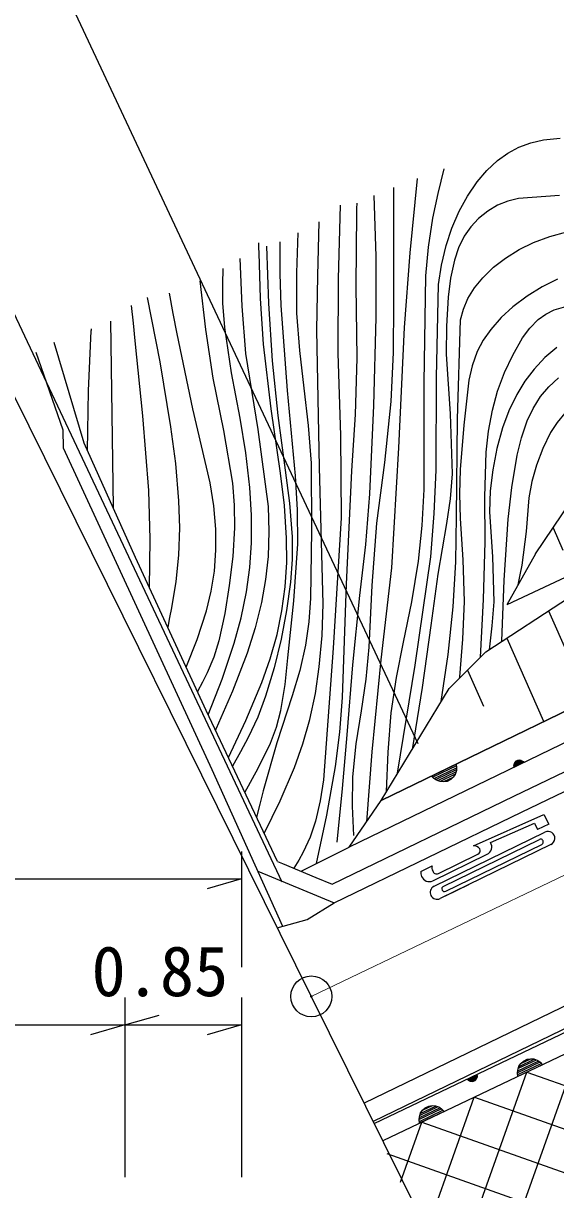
# Model space of a CAD drawing. Units: millimetres, scale not verified. Extents: x 40000 to 680000, y 20000 to 380000.
# Drawn here: x 272854 to 292266, y 250170 to 292698 of the extents above; entities that cross this region are included whole.
import ezdxf
from ezdxf.enums import TextEntityAlignment as Align

# ---------------------------------------------------------------- set-up
doc = ezdxf.new("R2010")
doc.units = ezdxf.units.MM
doc.header["$LTSCALE"] = 1000
doc.linetypes.add('CHAIN', pattern=[18.5, 12, -1.5, 3.5, -1.5])
for name, color, linetype, lineweight in [('M-BGD', 7, 'Continuous', 25), ('M-BMK', 2, 'CHAIN', 13), ('M-STR-STRC', 7, 'Continuous', 25)]:
    doc.layers.add(name, color=color, linetype=linetype, lineweight=lineweight)
doc.styles.add('ＭＳ ゴシック', font='')
doc.styles.get('ＭＳ ゴシック').set_extended_font_data('MS Gothic')

# ---------------------------------------------------------------- blocks, each defined once
blk = doc.blocks.new('BUHIN58')
at = {"color": 7, "linetype": 'Continuous', "lineweight": 25}
for radius in [746, 22.5]:
    blk.add_circle((0, 0), radius, dxfattribs=at)
blk = doc.blocks.new('BUHIN81')
at = {"color": 7, "linetype": 'Continuous', "lineweight": 25}
for p, q in [((435, -81), (-80, 433)), ((7, 435), (435, 7)), ((-292, 380), (380, -292)), ((407, -230), (-230, 407)), ((-159, 424), (423, -157)), ((396, 134), (132, 398))]:
    blk.add_line(p, q, dxfattribs=at)
blk.add_lwpolyline([(-354, 353), (-244, 407), (-134, 435), (12, 444), (132, 408), (242, 352), (352, 242), (408, 133), (444, 13), (435, -134), (408, -246), (354, -353)], close=True, dxfattribs=at)
blk = doc.blocks.new('BUHIN82')
at = {"color": 7, "linetype": 'Continuous', "lineweight": 25}
for p, q in [((-174, 33), (32, -173)), ((63, -170), (-169, 63)), ((-162, 92), (92, -163)), ((116, -152), (-152, 117)), ((-3, -174), (-174, -3)), ((-158, -53), (-53, -159))]:
    blk.add_line(p, q, dxfattribs=at)
blk.add_lwpolyline([(141, -142), (97, -163), (53, -174), (-5, -177), (-53, -163), (-97, -141), (-141, -97), (-163, -53), (-177, -5), (-174, 54), (-163, 99), (-141, 142)], close=True, dxfattribs=at)
blk = doc.blocks.new('BUHIN85')
at = {"color": 7, "linetype": 'Continuous', "lineweight": 25}
for p, q in [((-434, 85), (76, -434)), ((155, -426), (-421, 161)), ((-405, 233), (226, -409)), ((288, -383), (-378, 295)), ((-11, -435), (-435, -3)), ((-397, -131), (-136, -397))]:
    blk.add_line(p, q, dxfattribs=at)
blk.add_lwpolyline([(350, -357), (240, -409), (131, -436), (-16, -444), (-136, -407), (-245, -350), (-354, -239), (-409, -129), (-444, -9), (-434, 138), (-406, 249), (-350, 357)], close=True, dxfattribs=at)
blk = doc.blocks.new('BUHIN73')
at = {"color": 7, "linetype": 'Continuous', "lineweight": 25}
blk.add_line((0, 0), (-1210, -478), dxfattribs=at)
blk = doc.blocks.new('BUHIN72')
at = {"color": 7, "linetype": 'Continuous', "lineweight": 25}
blk.add_line((0, 0), (1210, 478), dxfattribs=at)

msp = doc.modelspace()

# ---------------------------------------------------------------- hatches: boundary and pattern name
at = {"layer": 'M-BGD'}
h = msp.add_hatch(dxfattribs=at)
h.set_pattern_fill('USER', color=256, style=0, pattern_type=2)
h.set_pattern_definition([(250.4203, (293131, 255365), (1413.264, -502.68), []), (160.4203, (293131, 255365), (-502.68, -1413.264), [])])
h.paths.add_polyline_path([(285908, 251932), (287775, 247972), (288668, 246845), (290223, 246158), (292190, 245380), (292831, 245152), (294302, 244040), (295995, 243949), (298053, 243949), (299837, 244406), (301779, 244027), (303700, 244348), (305301, 244851), (306720, 245629), (308635, 246642), (311609, 247832), (314125, 248838), (316458, 249936), (318380, 251126), (319707, 251995), (321400, 253413), (323047, 255014), (323962, 256112), (326295, 258805), (327484, 260178), (328765, 262008), (329452, 263335), (330961, 264982), (332151, 266766), (332935, 268407), (332981, 270420), (334399, 272067), (335863, 273942), (336824, 275452), (337115, 276655), (293131, 255365)])

# ---------------------------------------------------------------- linework, layer by layer
for p, q in [((282291, 261384), (262979, 302345)), ((271098, 300850), (287241, 266444)), ((270548, 283066), (283354, 257216)), ((274301, 277858), (273317, 280695)), ((275073, 277390), (273978, 281064)), ((290738, 264515), (321312, 279312)), ((291021, 263930), (321595, 278726)), ((274320, 277215), (274301, 277858)), ((313413, 277737), (285897, 264355)), ((285897, 264355), (313413, 277737)), ((276945, 273222), (275073, 277390)), ((279734, 265477), (274320, 277208)), ((313939, 276798), (284731, 262664)), ((291528, 273353), (292815, 275259)), ((292171, 274306), (292532, 273494)), ((279524, 267640), (276945, 273222)), ((325982, 273054), (285283, 253321)), ((291528, 273353), (290479, 271494)), ((326309, 272379), (285616, 252650)), ((292815, 272590), (290479, 271494)), ((289717, 269778), (292767, 271780)), ((292004, 271279), (292723, 269663)), ((290479, 270279), (291822, 267258)), ((288382, 268444), (289717, 269778)), ((289049, 269111), (289630, 267803)), ((285897, 264355), (288382, 268444)), ((282118, 262136), (279524, 267640)), ((282312, 259772), (279734, 265477)), ((284112, 261313), (290738, 264515)), ((284731, 262664), (285897, 264355)), ((284193, 260631), (291021, 263930)), ((284193, 260631), (291021, 263930)), ((280808, 262501), (280808, 258284)), ((282984, 261779), (284731, 262664)), ((282118, 262136), (282307, 262058)), ((282307, 262058), (283526, 261555)), ((281404, 261782), (284193, 260631)), ((283526, 261555), (284112, 261313)), ((245808, 261501), (280808, 261501)), ((283201, 260019), (284193, 260631)), ((282114, 259718), (283201, 260019)), ((276558, 257175), (276558, 250628)), ((280808, 257175), (280808, 250628)), ((280808, 257175), (280808, 250628)), ((283354, 257216), (288637, 246552)), ((263058, 256175), (276558, 256175)), ((276558, 256175), (280808, 256175)), ((285652, 252577), (292718, 255957)), ((293131, 255365), (285959, 251956)), ((289399, 254341), (289056, 254178)), ((289076, 254159), (289401, 254315)), ((289398, 254286), (289101, 254144)), ((289128, 254129), (289391, 254254)), ((289380, 254221), (289161, 254117)), ((289215, 254115), (289349, 254179))]:
    msp.add_line(p, q, dxfattribs=at)
for points in [[(286503, 265353), (287137, 269299), (287710, 273251), (287841, 274826), (287912, 276410), (287924, 279786), (287996, 283171), (288103, 283885), (288271, 284593), (288481, 285229), (288750, 285848), (289049, 286391), (289408, 286917), (289759, 287331), (290150, 287699), (290520, 287970), (290919, 288187), (291355, 288346), (291822, 288451), (292425, 288514)], [(286102, 264693), (286155, 266124), (286270, 267558), (286466, 268849), (286721, 270133), (287024, 271602), (287268, 273091), (287399, 274390), (287472, 275705), (287469, 279585), (287527, 283487), (287627, 284542), (287788, 285597), (287978, 286494), (288197, 287397)], [(284900, 263089), (284854, 264157), (284869, 265222), (284996, 266421), (285184, 267627), (285353, 268786), (285462, 269950), (285576, 272206), (285750, 274467), (286039, 276687), (286268, 278912), (286348, 280697), (286369, 282497), (286365, 284606), (286366, 286711)], [(287220, 287037), (286950, 284325), (286740, 281607), (286540, 277223), (286281, 272845), (285894, 269492), (285567, 266135), (285463, 264859), (285364, 263583)], [(285633, 286426), (285702, 284202), (285710, 281976), (285624, 278759), (285478, 275545), (285328, 273693), (285118, 271837), (284852, 269303), (284645, 266753), (284483, 264801), (284290, 262845)], [(292401, 286420), (290911, 286312), (290523, 286219), (290143, 286065), (289787, 285853), (289455, 285584), (289173, 285280), (288934, 284934), (288728, 284514), (288577, 284067), (288434, 283403), (288349, 282713), (288280, 281662), (288273, 280630), (288413, 278455), (288494, 276268), (288422, 275366), (288288, 274456), (287969, 272608), (287708, 270746), (287398, 268481), (287034, 266226)], [(284412, 286074), (284338, 283379), (284323, 280673), (284416, 277666), (284448, 274662), (284158, 269915), (283804, 265118), (283683, 264350), (283504, 263602), (283310, 263029), (283060, 262479), (282898, 262185), (282720, 261888)], [(283545, 262063), (283924, 263826), (284243, 265596), (284400, 266854), (284498, 268118), (284636, 272250), (284833, 276381), (284962, 278435), (285031, 280490), (284991, 283125), (285010, 285772), (285016, 285951), (285022, 286141)], [(281636, 263158), (282217, 264343), (282747, 265561), (283052, 266428), (283301, 267315), (283503, 268266), (283647, 269235), (283747, 270378), (283786, 271526), (283650, 276519), (283559, 281512), (283589, 283487), (283639, 285463)], [(282866, 285056), (282811, 283598), (282817, 282133), (282920, 280770), (283083, 279399), (283246, 278029), (283349, 276656), (283368, 274208), (283326, 271741), (283266, 270875), (283147, 270020), (282935, 269100), (282661, 268181), (282101, 266458), (281597, 264713), (281475, 264231), (281357, 263749)], [(288092, 267967), (288342, 269689), (288534, 271428), (288621, 273068), (288648, 274720), (288689, 278270), (288793, 281882), (288901, 282281), (289066, 282661), (289307, 283052), (289607, 283424), (289999, 283805), (290431, 284141), (290933, 284454), (291460, 284710), (292055, 284930), (292667, 285091)], [(280333, 265924), (280969, 267277), (281553, 268658), (281858, 269523), (282108, 270416), (282284, 271279), (282401, 272153), (282457, 273042), (282454, 273929), (282373, 275114), (282232, 276296), (281890, 278643), (281606, 281000), (281497, 282662), (281449, 284330), (281445, 284510), (281441, 284690)], [(281726, 284568), (281799, 282483), (281933, 280391), (282137, 278402), (282401, 276408), (282556, 275199), (282652, 273977), (282655, 273151), (282598, 272325), (282455, 271283), (282251, 270247), (281999, 269202), (281687, 268166), (281399, 267401), (281052, 266652), (280775, 266133), (280480, 265611)], [(280930, 264657), (281423, 265538), (281863, 266446), (282080, 267031), (282244, 267642), (282403, 268595), (282504, 269566), (282712, 271644), (282860, 273719), (282849, 274955), (282777, 276201), (282484, 279306), (282252, 282409), (282223, 283564), (282214, 284731)], [(280749, 284120), (280825, 282389), (280960, 280665), (281399, 277883), (281781, 275078), (281809, 274166), (281777, 273255), (281688, 272419), (281539, 271584), (281306, 270653), (281011, 269729), (280477, 268350), (279883, 266984), (279871, 266957), (279859, 266929)], [(279595, 267490), (280099, 268780), (280546, 270092), (280796, 271019), (280989, 271969), (281109, 272859), (281169, 273755), (281171, 274764), (281112, 275773), (280968, 277041), (280764, 278303), (280450, 279950), (280197, 281607), (280134, 282489), (280132, 283385), (280135, 283565), (280139, 283754)], [(279284, 283306), (279495, 281533), (279767, 279755), (280153, 277846), (280476, 275936), (280544, 275125), (280552, 274301), (280488, 273256), (280361, 272198), (280204, 271182), (279988, 270182), (279800, 269584), (279557, 269010), (279387, 268673), (279205, 268331)], [(292338, 283374), (291778, 283096), (291226, 282754), (290706, 282359), (290279, 281967), (289899, 281537), (289628, 281146), (289409, 280727), (289226, 280215), (289100, 279681), (288912, 278049), (288786, 276428), (288755, 275538), (288784, 274643), (288886, 273130), (288928, 271614), (288873, 270246), (288758, 268874), (288755, 268844), (288752, 268814)], [(278792, 269224), (279193, 270236), (279538, 271276), (279709, 271994), (279821, 272726), (279877, 273486), (279872, 274257), (279799, 275102), (279666, 275939), (279035, 278646), (278461, 281376), (278323, 282112), (278185, 282859)], [(277456, 272116), (277474, 273892), (277432, 275665), (277213, 278392), (276934, 281122), (276868, 281766), (276802, 282411)], [(277372, 282696), (277827, 280356), (278225, 277991), (278401, 276648), (278518, 275288), (278548, 274298), (278518, 273312), (278418, 272351), (278257, 271386), (278189, 271032), (278120, 270679)], [(289525, 269587), (289638, 271686), (289692, 273796), (289680, 275427), (289729, 277057), (289813, 277825), (289957, 278592), (290148, 279280), (290402, 279965), (290699, 280602), (291059, 281227), (291323, 281587), (291625, 281896), (291906, 282098), (292217, 282248), (292631, 282370)], [(275199, 277109), (275236, 279298), (275333, 281487), (275335, 281517), (275337, 281557)], [(276029, 281841), (276076, 278442), (276130, 275036)], [(292309, 280882), (291873, 280508), (291476, 280087), (291137, 279645), (290846, 279165), (290559, 278569), (290329, 277949), (290121, 277193), (289971, 276422), (289880, 275657), (289850, 274889), (289959, 273246), (290007, 271605), (289937, 270731), (289836, 269856)], [(290307, 270166), (290391, 272398), (290535, 274624), (290667, 275779), (290861, 276949), (291016, 277589), (291228, 278207), (291442, 278658), (291715, 279090), (292013, 279449), (292364, 279774)], [(302709, 278350), (300050, 278662), (297397, 279033), (296333, 279172), (295262, 279252), (294657, 279238), (294049, 279164), (293615, 279058), (293196, 278894), (292882, 278711), (292604, 278479), (292319, 278148), (292076, 277774), (291792, 277192), (291563, 276584), (291396, 275993), (291289, 275391), (291189, 274165), (291029, 272946), (290960, 272583), (290888, 272220)]]:
    msp.add_lwpolyline(points, dxfattribs=at)
msp.add_lwpolyline([(289397, 254368), (289402, 254320), (289399, 254275), (289382, 254218), (289353, 254178), (289317, 254144), (289261, 254117), (289212, 254110), (289162, 254113), (289108, 254136), (289070, 254161), (289036, 254196)], close=True, dxfattribs=at)
at = {"layer": 'M-BMK'}
msp.add_line((283355, 257216), (345891, 287157), dxfattribs=at)
at = {"layer": 'M-STR-STRC'}
for p, q in [((289268, 262712), (291837, 263855)), ((291837, 263855), (292012, 263496)), ((289891, 262825), (291488, 263536)), ((291491, 263537), (291608, 263298)), ((292012, 263496), (291608, 263298)), ((287832, 261232), (291875, 263206)), ((288167, 261228), (291672, 262940)), ((287993, 261700), (289430, 262402)), ((292095, 262757), (288051, 260782)), ((288255, 261049), (291759, 262760)), ((287789, 261433), (289766, 262399)), ((287354, 261777), (287759, 261975)), ((289092, 261290), (288231, 260870))]:
    msp.add_line(p, q, dxfattribs=at)
for centre, radius, start, end in [((291716, 262850), 100, 296.0275, 116.0275), ((291985, 262982), 250, 296.0275, 116.0275), ((289268, 262412), 300, 39.4062, 89.9309), ((289365, 262536), 150, 296.0275, 26.0275), ((289635, 262669), 300, 295.7738, 31.4218), ((287596, 261714), 250, 165.1984, 208.6752), ((287656, 261702), 300, 201.247, 296.2269), ((288053, 261917), 300, 168.9594, 204.914), ((287925, 261833), 150, 196.4276, 296.8299), ((287942, 261007), 250, 116.0275, 296.0275), ((288211, 261139), 100, 116.0275, 296.0275)]:
    msp.add_arc(centre, radius, start, end, dxfattribs=at)

# ---------------------------------------------------------------- block references
at = {"layer": 'M-BGD'}
for name, p, rotation in [('BUHIN81', (288190, 265471), 250.9158), ('BUHIN82', (290929, 265663), 250.9158), ('BUHIN73', (280808, 261501), 354.49388), ('BUHIN58', (283355, 257216), 250.9158), ('BUHIN72', (276558, 256175), 354.49388), ('BUHIN73', (276558, 256175), 354.49388), ('BUHIN73', (280808, 256175), 354.49388), ('BUHIN85', (291338, 254513), 250.9158), ('BUHIN85', (287752, 252808), 250.9158)]:
    msp.add_blockref(name, p, dxfattribs=dict(at, rotation=rotation))

# ---------------------------------------------------------------- texts
at = {"layer": 'M-BGD', "style": 'ＭＳ ゴシック'}
msp.add_text('0.85', height=1833, dxfattribs=at).set_placement((275340, 256675), align=Align.BOTTOM_LEFT)

doc.saveas('drawing.dxf')
